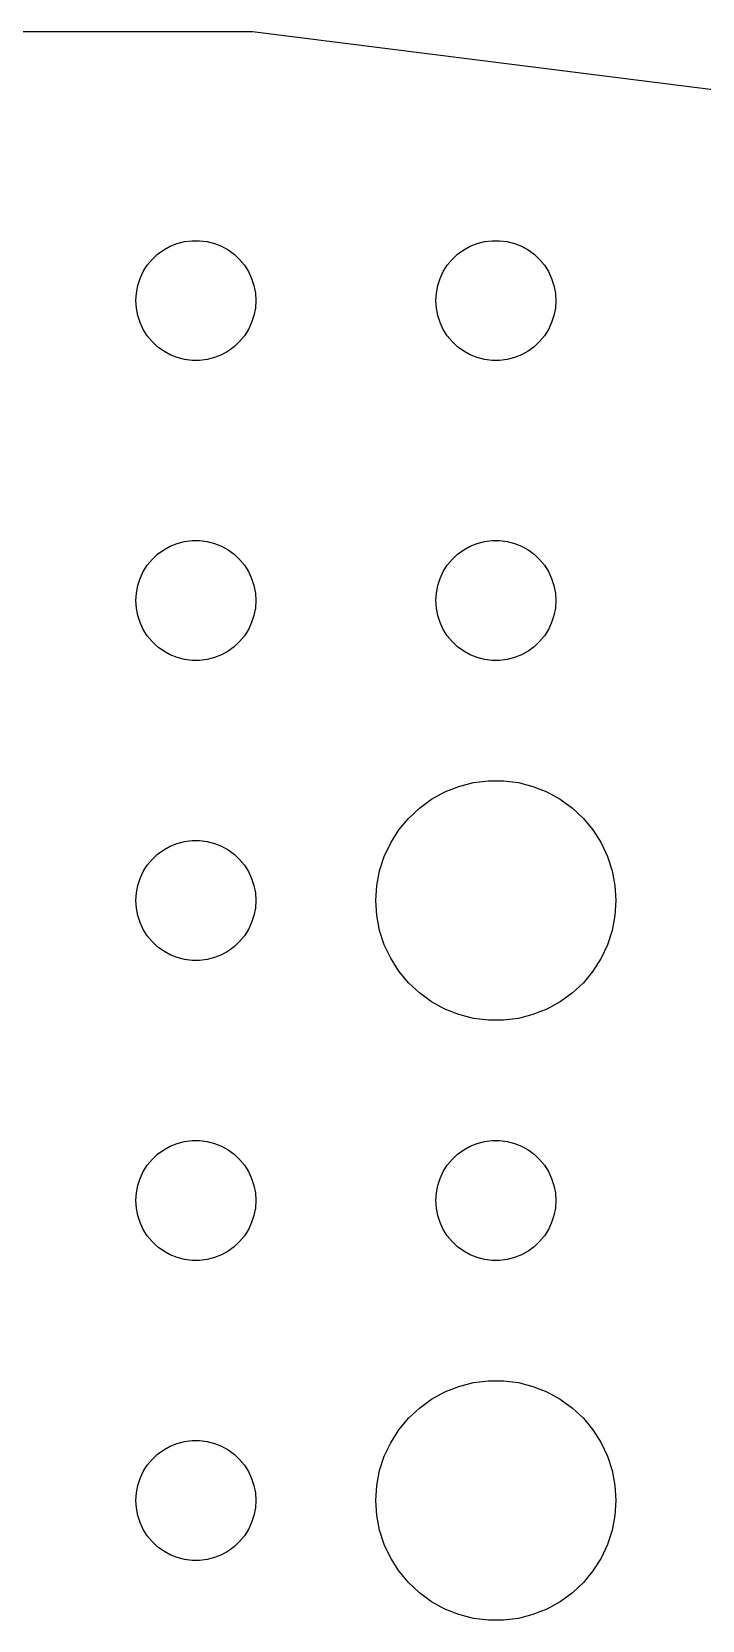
# Model space of a CAD drawing. Header units: metres. Extents: x -142 to 142, y -142 to 142.
# Drawn here: x 3.4 to 20.16, y 102.01 to 141.72 of the extents above; entities that cross this region are included whole.
import ezdxf

# ---------------------------------------------------------------- set-up
doc = ezdxf.new("R2010")
doc.units = ezdxf.units.M

msp = doc.modelspace()

# ---------------------------------------------------------------- linework, layer by layer
for p, q in [((8.91624, 141.72), (-8.91624, 141.72)), ((26.6081, 139.485), (8.91624, 141.72)), ((6.54385, 136.156), (6.69626, 136.266)), ((6.69626, 136.266), (6.86133, 136.357)), ((6.86133, 136.357), (7.03647, 136.427)), ((7.03647, 136.427), (7.21892, 136.473)), ((7.21892, 136.473), (7.40581, 136.497)), ((7.40581, 136.497), (7.59418, 136.497)), ((7.59418, 136.497), (7.78107, 136.473)), ((7.78107, 136.473), (7.96352, 136.427)), ((7.96352, 136.427), (8.13866, 136.357)), ((8.13866, 136.357), (8.30373, 136.266)), ((8.30373, 136.266), (8.45613, 136.156)), ((14.0439, 136.156), (14.1963, 136.266)), ((14.1963, 136.266), (14.3613, 136.357)), ((14.3613, 136.357), (14.5365, 136.427)), ((14.5365, 136.427), (14.7189, 136.473)), ((14.7189, 136.473), (14.9058, 136.497)), ((14.9058, 136.497), (15.0942, 136.497)), ((15.0942, 136.497), (15.2811, 136.473)), ((15.2811, 136.473), (15.4635, 136.427)), ((15.4635, 136.427), (15.6387, 136.357)), ((15.6387, 136.357), (15.8037, 136.266)), ((15.8037, 136.266), (15.9561, 136.156)), ((6.18553, 135.723), (6.28647, 135.882)), ((6.28647, 135.882), (6.40654, 136.027)), ((6.40654, 136.027), (6.54385, 136.156)), ((8.45613, 136.156), (8.59344, 136.027)), ((8.59344, 136.027), (8.71352, 135.882)), ((8.71352, 135.882), (8.81445, 135.723)), ((13.6855, 135.723), (13.7865, 135.882)), ((13.7865, 135.882), (13.9065, 136.027)), ((13.9065, 136.027), (14.0439, 136.156)), ((15.9561, 136.156), (16.0934, 136.027)), ((16.0934, 136.027), (16.2135, 135.882)), ((16.2135, 135.882), (16.3145, 135.723)), ((6.04712, 135.373), (6.10533, 135.552)), ((6.10533, 135.552), (6.18553, 135.723)), ((8.81445, 135.723), (8.89465, 135.552)), ((8.89465, 135.552), (8.95287, 135.373)), ((13.5471, 135.373), (13.6053, 135.552)), ((13.6053, 135.552), (13.6855, 135.723)), ((16.3145, 135.723), (16.3947, 135.552)), ((16.3947, 135.552), (16.4529, 135.373)), ((6, 135), (6.01183, 135.188)), ((6.01183, 135.188), (6.04712, 135.373)), ((8.95287, 135.373), (8.98816, 135.188)), ((8.98816, 135.188), (9, 135)), ((13.5, 135), (13.5118, 135.188)), ((13.5118, 135.188), (13.5471, 135.373)), ((16.4529, 135.373), (16.4882, 135.188)), ((16.4882, 135.188), (16.5, 135)), ((6.01183, 134.812), (6, 135)), ((6.04712, 134.627), (6.01183, 134.812)), ((8.98816, 134.812), (8.95287, 134.627)), ((9, 135), (8.98816, 134.812)), ((13.5118, 134.812), (13.5, 135)), ((13.5471, 134.627), (13.5118, 134.812)), ((16.4882, 134.812), (16.4529, 134.627)), ((16.5, 135), (16.4882, 134.812)), ((6.10533, 134.448), (6.04712, 134.627)), ((6.18553, 134.277), (6.10533, 134.448)), ((6.28647, 134.118), (6.18553, 134.277)), ((8.81445, 134.277), (8.71352, 134.118)), ((8.89465, 134.448), (8.81445, 134.277)), ((8.95287, 134.627), (8.89465, 134.448)), ((13.6053, 134.448), (13.5471, 134.627)), ((13.6855, 134.277), (13.6053, 134.448)), ((13.7865, 134.118), (13.6855, 134.277)), ((16.3145, 134.277), (16.2135, 134.118)), ((16.3947, 134.448), (16.3145, 134.277)), ((16.4529, 134.627), (16.3947, 134.448)), ((6.40654, 133.973), (6.28647, 134.118)), ((6.54385, 133.844), (6.40654, 133.973)), ((6.69626, 133.734), (6.54385, 133.844)), ((8.45613, 133.844), (8.30373, 133.734)), ((8.59344, 133.973), (8.45613, 133.844)), ((8.71352, 134.118), (8.59344, 133.973)), ((13.9065, 133.973), (13.7865, 134.118)), ((14.0439, 133.844), (13.9065, 133.973)), ((14.1963, 133.734), (14.0439, 133.844)), ((15.9561, 133.844), (15.8037, 133.734)), ((16.0934, 133.973), (15.9561, 133.844)), ((16.2135, 134.118), (16.0934, 133.973)), ((6.86133, 133.643), (6.69626, 133.734)), ((7.03647, 133.573), (6.86133, 133.643)), ((7.21892, 133.527), (7.03647, 133.573)), ((7.40581, 133.503), (7.21892, 133.527)), ((7.59418, 133.503), (7.40581, 133.503)), ((7.78107, 133.527), (7.59418, 133.503)), ((7.96352, 133.573), (7.78107, 133.527)), ((8.13866, 133.643), (7.96352, 133.573)), ((8.30373, 133.734), (8.13866, 133.643)), ((14.3613, 133.643), (14.1963, 133.734)), ((14.5365, 133.573), (14.3613, 133.643)), ((14.7189, 133.527), (14.5365, 133.573)), ((14.9058, 133.503), (14.7189, 133.527)), ((15.0942, 133.503), (14.9058, 133.503)), ((15.2811, 133.527), (15.0942, 133.503)), ((15.4635, 133.573), (15.2811, 133.527)), ((15.6387, 133.643), (15.4635, 133.573)), ((15.8037, 133.734), (15.6387, 133.643)), ((6.54385, 128.656), (6.69626, 128.766)), ((6.69626, 128.766), (6.86133, 128.857)), ((6.86133, 128.857), (7.03647, 128.927)), ((7.03647, 128.927), (7.21892, 128.973)), ((7.21892, 128.973), (7.40581, 128.997)), ((7.40581, 128.997), (7.59418, 128.997)), ((7.59418, 128.997), (7.78107, 128.973)), ((7.78107, 128.973), (7.96352, 128.927)), ((7.96352, 128.927), (8.13866, 128.857)), ((8.13866, 128.857), (8.30373, 128.766)), ((8.30373, 128.766), (8.45613, 128.656)), ((14.0439, 128.656), (14.1963, 128.766)), ((14.1963, 128.766), (14.3613, 128.857)), ((14.3613, 128.857), (14.5365, 128.927)), ((14.5365, 128.927), (14.7189, 128.973)), ((14.7189, 128.973), (14.9058, 128.997)), ((14.9058, 128.997), (15.0942, 128.997)), ((15.0942, 128.997), (15.2811, 128.973)), ((15.2811, 128.973), (15.4635, 128.927)), ((15.4635, 128.927), (15.6387, 128.857)), ((15.6387, 128.857), (15.8037, 128.766)), ((15.8037, 128.766), (15.9561, 128.656)), ((6.18553, 128.223), (6.28647, 128.382)), ((6.28647, 128.382), (6.40654, 128.527)), ((6.40654, 128.527), (6.54385, 128.656)), ((8.45613, 128.656), (8.59344, 128.527)), ((8.59344, 128.527), (8.71352, 128.382)), ((8.71352, 128.382), (8.81445, 128.223)), ((13.6855, 128.223), (13.7865, 128.382)), ((13.7865, 128.382), (13.9065, 128.527)), ((13.9065, 128.527), (14.0439, 128.656)), ((15.9561, 128.656), (16.0934, 128.527)), ((16.0934, 128.527), (16.2135, 128.382)), ((16.2135, 128.382), (16.3145, 128.223)), ((6.04712, 127.873), (6.10533, 128.052)), ((6.10533, 128.052), (6.18553, 128.223)), ((8.81445, 128.223), (8.89465, 128.052)), ((8.89465, 128.052), (8.95287, 127.873)), ((13.5471, 127.873), (13.6053, 128.052)), ((13.6053, 128.052), (13.6855, 128.223)), ((16.3145, 128.223), (16.3947, 128.052)), ((16.3947, 128.052), (16.4529, 127.873)), ((6, 127.5), (6.01183, 127.688)), ((6.01183, 127.312), (6, 127.5)), ((6.01183, 127.688), (6.04712, 127.873)), ((8.95287, 127.873), (8.98816, 127.688)), ((8.98816, 127.688), (9, 127.5)), ((9, 127.5), (8.98816, 127.312)), ((13.5, 127.5), (13.5118, 127.688)), ((13.5118, 127.312), (13.5, 127.5)), ((13.5118, 127.688), (13.5471, 127.873)), ((16.4529, 127.873), (16.4882, 127.688)), ((16.4882, 127.688), (16.5, 127.5)), ((16.5, 127.5), (16.4882, 127.312)), ((6.04712, 127.127), (6.01183, 127.312)), ((6.10533, 126.948), (6.04712, 127.127)), ((8.95287, 127.127), (8.89465, 126.948)), ((8.98816, 127.312), (8.95287, 127.127)), ((13.5471, 127.127), (13.5118, 127.312)), ((13.6053, 126.948), (13.5471, 127.127)), ((16.4529, 127.127), (16.3947, 126.948)), ((16.4882, 127.312), (16.4529, 127.127)), ((6.18553, 126.777), (6.10533, 126.948)), ((6.28647, 126.618), (6.18553, 126.777)), ((8.81445, 126.777), (8.71352, 126.618)), ((8.89465, 126.948), (8.81445, 126.777)), ((13.6855, 126.777), (13.6053, 126.948)), ((13.7865, 126.618), (13.6855, 126.777)), ((16.3145, 126.777), (16.2135, 126.618)), ((16.3947, 126.948), (16.3145, 126.777)), ((6.40654, 126.473), (6.28647, 126.618)), ((6.54385, 126.344), (6.40654, 126.473)), ((6.69626, 126.234), (6.54385, 126.344)), ((8.45613, 126.344), (8.30373, 126.234)), ((8.59344, 126.473), (8.45613, 126.344)), ((8.71352, 126.618), (8.59344, 126.473)), ((13.9065, 126.473), (13.7865, 126.618)), ((14.0439, 126.344), (13.9065, 126.473)), ((14.1963, 126.234), (14.0439, 126.344)), ((15.9561, 126.344), (15.8037, 126.234)), ((16.0934, 126.473), (15.9561, 126.344)), ((16.2135, 126.618), (16.0934, 126.473)), ((6.86133, 126.143), (6.69626, 126.234)), ((7.03647, 126.073), (6.86133, 126.143)), ((7.21892, 126.027), (7.03647, 126.073)), ((7.40581, 126.003), (7.21892, 126.027)), ((7.59418, 126.003), (7.40581, 126.003)), ((7.78107, 126.027), (7.59418, 126.003)), ((7.96352, 126.073), (7.78107, 126.027)), ((8.13866, 126.143), (7.96352, 126.073)), ((8.30373, 126.234), (8.13866, 126.143)), ((14.3613, 126.143), (14.1963, 126.234)), ((14.5365, 126.073), (14.3613, 126.143)), ((14.7189, 126.027), (14.5365, 126.073)), ((14.9058, 126.003), (14.7189, 126.027)), ((15.0942, 126.003), (14.9058, 126.003)), ((15.2811, 126.027), (15.0942, 126.003)), ((15.4635, 126.073), (15.2811, 126.027)), ((15.6387, 126.143), (15.4635, 126.073)), ((15.8037, 126.234), (15.6387, 126.143)), ((13.7227, 122.714), (14.0729, 122.853)), ((14.0729, 122.853), (14.4379, 122.947)), ((14.4379, 122.947), (14.8116, 122.994)), ((14.8116, 122.994), (15.1884, 122.994)), ((15.1884, 122.994), (15.5621, 122.947)), ((15.5621, 122.947), (15.927, 122.853)), ((15.927, 122.853), (16.2773, 122.714)), ((13.0877, 122.312), (13.3925, 122.533)), ((13.3925, 122.533), (13.7227, 122.714)), ((16.2773, 122.714), (16.6075, 122.533)), ((16.6075, 122.533), (16.9123, 122.312)), ((12.5729, 121.763), (12.8131, 122.054)), ((12.8131, 122.054), (13.0877, 122.312)), ((16.9123, 122.312), (17.1869, 122.054)), ((17.1869, 122.054), (17.427, 121.763)), ((12.3711, 121.445), (12.5729, 121.763)), ((17.427, 121.763), (17.6289, 121.445)), ((6.40654, 121.027), (6.54385, 121.156)), ((6.54385, 121.156), (6.69626, 121.266)), ((6.69626, 121.266), (6.86133, 121.357)), ((6.86133, 121.357), (7.03647, 121.427)), ((7.03647, 121.427), (7.21892, 121.473)), ((7.21892, 121.473), (7.40581, 121.497)), ((7.40581, 121.497), (7.59418, 121.497)), ((7.59418, 121.497), (7.78107, 121.473)), ((7.78107, 121.473), (7.96352, 121.427)), ((7.96352, 121.427), (8.13866, 121.357)), ((8.13866, 121.357), (8.30373, 121.266)), ((8.30373, 121.266), (8.45613, 121.156)), ((8.45613, 121.156), (8.59344, 121.027)), ((12.2107, 121.104), (12.3711, 121.445)), ((17.6289, 121.445), (17.7893, 121.104)), ((6.18553, 120.723), (6.28647, 120.882)), ((6.28647, 120.882), (6.40654, 121.027)), ((8.59344, 121.027), (8.71352, 120.882)), ((8.71352, 120.882), (8.81445, 120.723)), ((12.0237, 120.376), (12.0942, 120.746)), ((12.0942, 120.746), (12.2107, 121.104)), ((17.7893, 121.104), (17.9057, 120.746)), ((17.9057, 120.746), (17.9763, 120.376)), ((6.01183, 120.188), (6.04712, 120.373)), ((6.04712, 120.373), (6.10533, 120.552)), ((6.10533, 120.552), (6.18553, 120.723)), ((8.81445, 120.723), (8.89465, 120.552)), ((8.89465, 120.552), (8.95287, 120.373)), ((8.95287, 120.373), (8.98816, 120.188)), ((12, 120), (12.0237, 120.376)), ((17.9763, 120.376), (18, 120)), ((6, 120), (6.01183, 120.188)), ((6.01183, 119.812), (6, 120)), ((8.98816, 120.188), (9, 120)), ((9, 120), (8.98816, 119.812)), ((12.0237, 119.624), (12, 120)), ((18, 120), (17.9763, 119.624)), ((6.04712, 119.627), (6.01183, 119.812)), ((6.10533, 119.448), (6.04712, 119.627)), ((8.95287, 119.627), (8.89465, 119.448)), ((8.98816, 119.812), (8.95287, 119.627)), ((12.0942, 119.254), (12.0237, 119.624)), ((17.9763, 119.624), (17.9057, 119.254)), ((6.18553, 119.277), (6.10533, 119.448)), ((6.28647, 119.118), (6.18553, 119.277)), ((8.81445, 119.277), (8.71352, 119.118)), ((8.89465, 119.448), (8.81445, 119.277)), ((12.2107, 118.896), (12.0942, 119.254)), ((17.9057, 119.254), (17.7893, 118.896)), ((6.40654, 118.973), (6.28647, 119.118)), ((6.54385, 118.844), (6.40654, 118.973)), ((6.69626, 118.734), (6.54385, 118.844)), ((8.45613, 118.844), (8.30373, 118.734)), ((8.59344, 118.973), (8.45613, 118.844)), ((8.71352, 119.118), (8.59344, 118.973)), ((12.3711, 118.555), (12.2107, 118.896)), ((17.7893, 118.896), (17.6289, 118.555)), ((6.86133, 118.643), (6.69626, 118.734)), ((7.03647, 118.573), (6.86133, 118.643)), ((7.21892, 118.527), (7.03647, 118.573)), ((7.40581, 118.503), (7.21892, 118.527)), ((7.59418, 118.503), (7.40581, 118.503)), ((7.78107, 118.527), (7.59418, 118.503)), ((7.96352, 118.573), (7.78107, 118.527)), ((8.13866, 118.643), (7.96352, 118.573)), ((8.30373, 118.734), (8.13866, 118.643)), ((12.5729, 118.237), (12.3711, 118.555)), ((17.6289, 118.555), (17.427, 118.237)), ((12.8131, 117.946), (12.5729, 118.237)), ((17.427, 118.237), (17.1869, 117.946)), ((13.0877, 117.688), (12.8131, 117.946)), ((13.3925, 117.467), (13.0877, 117.688)), ((16.9123, 117.688), (16.6075, 117.467)), ((17.1869, 117.946), (16.9123, 117.688)), ((13.7227, 117.286), (13.3925, 117.467)), ((14.0729, 117.147), (13.7227, 117.286)), ((16.2773, 117.286), (15.927, 117.147)), ((16.6075, 117.467), (16.2773, 117.286)), ((14.4379, 117.053), (14.0729, 117.147)), ((14.8116, 117.006), (14.4379, 117.053)), ((15.1884, 117.006), (14.8116, 117.006)), ((15.5621, 117.053), (15.1884, 117.006)), ((15.927, 117.147), (15.5621, 117.053)), ((7.21892, 113.973), (7.40581, 113.997)), ((7.40581, 113.997), (7.59418, 113.997)), ((7.59418, 113.997), (7.78107, 113.973)), ((14.7189, 113.973), (14.9058, 113.997)), ((14.9058, 113.997), (15.0942, 113.997)), ((15.0942, 113.997), (15.2811, 113.973)), ((6.40654, 113.527), (6.54385, 113.656)), ((6.54385, 113.656), (6.69626, 113.766)), ((6.69626, 113.766), (6.86133, 113.857)), ((6.86133, 113.857), (7.03647, 113.927)), ((7.03647, 113.927), (7.21892, 113.973)), ((7.78107, 113.973), (7.96352, 113.927)), ((7.96352, 113.927), (8.13866, 113.857)), ((8.13866, 113.857), (8.30373, 113.766)), ((8.30373, 113.766), (8.45613, 113.656)), ((8.45613, 113.656), (8.59344, 113.527)), ((13.9065, 113.527), (14.0439, 113.656)), ((14.0439, 113.656), (14.1963, 113.766)), ((14.1963, 113.766), (14.3613, 113.857)), ((14.3613, 113.857), (14.5365, 113.927)), ((14.5365, 113.927), (14.7189, 113.973)), ((15.2811, 113.973), (15.4635, 113.927)), ((15.4635, 113.927), (15.6387, 113.857)), ((15.6387, 113.857), (15.8037, 113.766)), ((15.8037, 113.766), (15.9561, 113.656)), ((15.9561, 113.656), (16.0934, 113.527)), ((6.10533, 113.052), (6.18553, 113.223)), ((6.18553, 113.223), (6.28647, 113.382)), ((6.28647, 113.382), (6.40654, 113.527)), ((8.59344, 113.527), (8.71352, 113.382)), ((8.71352, 113.382), (8.81445, 113.223)), ((8.81445, 113.223), (8.89465, 113.052)), ((13.6053, 113.052), (13.6855, 113.223)), ((13.6855, 113.223), (13.7865, 113.382)), ((13.7865, 113.382), (13.9065, 113.527)), ((16.0934, 113.527), (16.2135, 113.382)), ((16.2135, 113.382), (16.3145, 113.223)), ((16.3145, 113.223), (16.3947, 113.052)), ((6.01183, 112.688), (6.04712, 112.873)), ((6.04712, 112.873), (6.10533, 113.052)), ((8.89465, 113.052), (8.95287, 112.873)), ((8.95287, 112.873), (8.98816, 112.688)), ((13.5118, 112.688), (13.5471, 112.873)), ((13.5471, 112.873), (13.6053, 113.052)), ((16.3947, 113.052), (16.4529, 112.873)), ((16.4529, 112.873), (16.4882, 112.688)), ((6, 112.5), (6.01183, 112.688)), ((6.01183, 112.312), (6, 112.5)), ((8.98816, 112.688), (9, 112.5)), ((9, 112.5), (8.98816, 112.312)), ((13.5, 112.5), (13.5118, 112.688)), ((13.5118, 112.312), (13.5, 112.5)), ((16.4882, 112.688), (16.5, 112.5)), ((16.5, 112.5), (16.4882, 112.312)), ((6.04712, 112.127), (6.01183, 112.312)), ((6.10533, 111.948), (6.04712, 112.127)), ((8.95287, 112.127), (8.89465, 111.948)), ((8.98816, 112.312), (8.95287, 112.127)), ((13.5471, 112.127), (13.5118, 112.312)), ((13.6053, 111.948), (13.5471, 112.127)), ((16.4529, 112.127), (16.3947, 111.948)), ((16.4882, 112.312), (16.4529, 112.127)), ((6.18553, 111.777), (6.10533, 111.948)), ((6.28647, 111.618), (6.18553, 111.777)), ((6.40654, 111.473), (6.28647, 111.618)), ((8.71352, 111.618), (8.59344, 111.473)), ((8.81445, 111.777), (8.71352, 111.618)), ((8.89465, 111.948), (8.81445, 111.777)), ((13.6855, 111.777), (13.6053, 111.948)), ((13.7865, 111.618), (13.6855, 111.777)), ((13.9065, 111.473), (13.7865, 111.618)), ((16.2135, 111.618), (16.0934, 111.473)), ((16.3145, 111.777), (16.2135, 111.618)), ((16.3947, 111.948), (16.3145, 111.777)), ((6.54385, 111.344), (6.40654, 111.473)), ((6.69626, 111.234), (6.54385, 111.344)), ((6.86133, 111.143), (6.69626, 111.234)), ((8.30373, 111.234), (8.13866, 111.143)), ((8.45613, 111.344), (8.30373, 111.234)), ((8.59344, 111.473), (8.45613, 111.344)), ((14.0439, 111.344), (13.9065, 111.473)), ((14.1963, 111.234), (14.0439, 111.344)), ((14.3613, 111.143), (14.1963, 111.234)), ((15.8037, 111.234), (15.6387, 111.143)), ((15.9561, 111.344), (15.8037, 111.234)), ((16.0934, 111.473), (15.9561, 111.344)), ((7.03647, 111.073), (6.86133, 111.143)), ((7.21892, 111.027), (7.03647, 111.073)), ((7.40581, 111.003), (7.21892, 111.027)), ((7.59418, 111.003), (7.40581, 111.003)), ((7.78107, 111.027), (7.59418, 111.003)), ((7.96352, 111.073), (7.78107, 111.027)), ((8.13866, 111.143), (7.96352, 111.073)), ((14.5365, 111.073), (14.3613, 111.143)), ((14.7189, 111.027), (14.5365, 111.073)), ((14.9058, 111.003), (14.7189, 111.027)), ((15.0942, 111.003), (14.9058, 111.003)), ((15.2811, 111.027), (15.0942, 111.003)), ((15.4635, 111.073), (15.2811, 111.027)), ((15.6387, 111.143), (15.4635, 111.073)), ((13.3925, 107.533), (13.7227, 107.714)), ((13.7227, 107.714), (14.0729, 107.853)), ((14.0729, 107.853), (14.4379, 107.947)), ((14.4379, 107.947), (14.8116, 107.994)), ((14.8116, 107.994), (15.1884, 107.994)), ((15.1884, 107.994), (15.5621, 107.947)), ((15.5621, 107.947), (15.927, 107.853)), ((15.927, 107.853), (16.2773, 107.714)), ((16.2773, 107.714), (16.6075, 107.533)), ((12.8131, 107.054), (13.0877, 107.312)), ((13.0877, 107.312), (13.3925, 107.533)), ((16.6075, 107.533), (16.9123, 107.312)), ((16.9123, 107.312), (17.1869, 107.054)), ((12.5729, 106.763), (12.8131, 107.054)), ((17.1869, 107.054), (17.427, 106.763)), ((7.03647, 106.427), (7.21892, 106.473)), ((7.21892, 106.473), (7.40581, 106.497)), ((7.40581, 106.497), (7.59418, 106.497)), ((7.59418, 106.497), (7.78107, 106.473)), ((7.78107, 106.473), (7.96352, 106.427)), ((12.2107, 106.104), (12.3711, 106.445)), ((12.3711, 106.445), (12.5729, 106.763)), ((17.427, 106.763), (17.6289, 106.445)), ((17.6289, 106.445), (17.7893, 106.104)), ((6.40654, 106.027), (6.54385, 106.156)), ((6.54385, 106.156), (6.69626, 106.266)), ((6.69626, 106.266), (6.86133, 106.357)), ((6.86133, 106.357), (7.03647, 106.427)), ((7.96352, 106.427), (8.13866, 106.357)), ((8.13866, 106.357), (8.30373, 106.266)), ((8.30373, 106.266), (8.45613, 106.156)), ((8.45613, 106.156), (8.59344, 106.027)), ((12.0942, 105.746), (12.2107, 106.104)), ((17.7893, 106.104), (17.9057, 105.746)), ((6.10533, 105.552), (6.18553, 105.723)), ((6.18553, 105.723), (6.28647, 105.882)), ((6.28647, 105.882), (6.40654, 106.027)), ((8.59344, 106.027), (8.71352, 105.882)), ((8.71352, 105.882), (8.81445, 105.723)), ((8.81445, 105.723), (8.89465, 105.552)), ((12.0237, 105.376), (12.0942, 105.746)), ((17.9057, 105.746), (17.9763, 105.376)), ((6.01183, 105.188), (6.04712, 105.373)), ((6.04712, 105.373), (6.10533, 105.552)), ((8.89465, 105.552), (8.95287, 105.373)), ((8.95287, 105.373), (8.98816, 105.188)), ((12, 105), (12.0237, 105.376)), ((17.9763, 105.376), (18, 105)), ((6, 105), (6.01183, 105.188)), ((6.01183, 104.812), (6, 105)), ((8.98816, 105.188), (9, 105)), ((9, 105), (8.98816, 104.812)), ((12.0237, 104.624), (12, 105)), ((18, 105), (17.9763, 104.624)), ((6.04712, 104.627), (6.01183, 104.812)), ((6.10533, 104.448), (6.04712, 104.627)), ((6.18553, 104.277), (6.10533, 104.448)), ((8.89465, 104.448), (8.81445, 104.277)), ((8.95287, 104.627), (8.89465, 104.448)), ((8.98816, 104.812), (8.95287, 104.627)), ((12.0942, 104.254), (12.0237, 104.624)), ((17.9763, 104.624), (17.9057, 104.254)), ((6.28647, 104.118), (6.18553, 104.277)), ((6.40654, 103.973), (6.28647, 104.118)), ((8.71352, 104.118), (8.59344, 103.973)), ((8.81445, 104.277), (8.71352, 104.118)), ((12.2107, 103.896), (12.0942, 104.254)), ((17.9057, 104.254), (17.7893, 103.896)), ((6.54385, 103.844), (6.40654, 103.973)), ((6.69626, 103.734), (6.54385, 103.844)), ((6.86133, 103.643), (6.69626, 103.734)), ((8.30373, 103.734), (8.13866, 103.643)), ((8.45613, 103.844), (8.30373, 103.734)), ((8.59344, 103.973), (8.45613, 103.844)), ((12.3711, 103.555), (12.2107, 103.896)), ((17.7893, 103.896), (17.6289, 103.555)), ((7.03647, 103.573), (6.86133, 103.643)), ((7.21892, 103.527), (7.03647, 103.573)), ((7.40581, 103.503), (7.21892, 103.527)), ((7.59418, 103.503), (7.40581, 103.503)), ((7.78107, 103.527), (7.59418, 103.503)), ((7.96352, 103.573), (7.78107, 103.527)), ((8.13866, 103.643), (7.96352, 103.573)), ((12.5729, 103.237), (12.3711, 103.555)), ((17.6289, 103.555), (17.427, 103.237)), ((12.8131, 102.946), (12.5729, 103.237)), ((13.0877, 102.688), (12.8131, 102.946)), ((17.1869, 102.946), (16.9123, 102.688)), ((17.427, 103.237), (17.1869, 102.946)), ((13.3925, 102.467), (13.0877, 102.688)), ((13.7227, 102.286), (13.3925, 102.467)), ((16.6075, 102.467), (16.2773, 102.286)), ((16.9123, 102.688), (16.6075, 102.467)), ((14.0729, 102.147), (13.7227, 102.286)), ((14.4379, 102.053), (14.0729, 102.147)), ((15.927, 102.147), (15.5621, 102.053)), ((16.2773, 102.286), (15.927, 102.147)), ((14.8116, 102.006), (14.4379, 102.053)), ((15.1884, 102.006), (14.8116, 102.006)), ((15.5621, 102.053), (15.1884, 102.006))]:
    msp.add_line(p, q)

doc.saveas('drawing.dxf')
